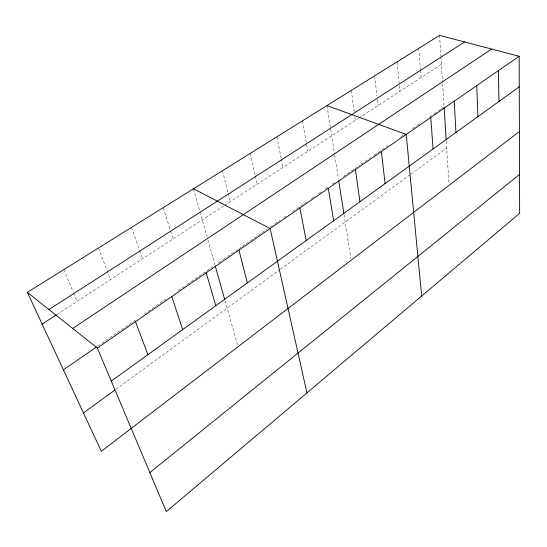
<?xml version="1.0" encoding="UTF-8"?>
<svg xmlns="http://www.w3.org/2000/svg" width="547" height="547" viewBox="0 0 547 547"><rect width="100%" height="100%" fill="white"/><g stroke="black" fill="none" stroke-linecap="round" stroke-linejoin="round"><path stroke-width="0.41" stroke-dasharray="2.73 2.05" d="M115.991 389.204L279.722 269.787M280.399 269.295L410.229 174.602M410.906 174.11L446.68 148.018M97.824 346.073L135.731 319.899M144.169 314.067L165.823 299.113M178.247 290.539L186.527 284.823M187.218 284.344L214.321 265.623M218.526 262.724L222.738 259.811M223.443 259.326L241.706 246.718M242.396 246.239L266.656 229.487M270.088 227.114L274.197 224.277M274.881 223.805L279.674 220.496M283.79 217.658L286.525 215.764M292.707 211.498L307.359 201.378M311.551 198.486L314.34 196.558M318.504 193.679L321.274 191.765M325.431 188.9L328.2 186.985M332.357 184.113L335.126 182.206M343.4 176.49L359.892 165.098M361.266 164.155L370.825 157.55M374.237 155.198L388.021 145.673M400.657 136.948L403.467 135.013M412.575 128.723L416.773 125.817M417.477 125.338L420.274 123.403M429.381 117.113L433.58 114.214M434.284 113.728L440.581 109.379M441.285 108.894L444.082 106.959L442.605 83.513M57.114 314.327L223.99 205.775M224.687 205.323L358.169 118.494M358.88 118.029L441.388 64.355M63.753 269.657L73.202 292.05M73.53 292.823L77.113 301.315M98.453 248.023L110.528 279.585M131.574 227.374L139.389 249.945M139.67 250.752L142.459 258.813M163.218 207.648L170.247 230.116M170.5 230.916L173.009 238.936M193.481 188.783L199.717 210.896M199.949 211.716L207.648 239.012M207.867 239.805L215.012 265.145M225.084 300.85L237.583 345.178M222.458 170.719L228.024 192.715M228.236 193.529L230.294 201.672M250.218 153.413L255.121 175.033M255.305 175.86L257.193 184.175M276.844 136.812L281.179 158.295M281.343 159.122L283.011 167.382M302.402 120.88L307.824 151.239M326.956 105.578L334.545 154.015M334.675 154.842L338.456 178.978M344.036 214.568L350.928 258.581M351.27 90.419L354.196 112.032M354.873 117.017L355.324 120.34M374.627 75.862L376.986 96.217M377.382 99.609L378.066 105.544M397.101 61.852L399.966 91.301M418.728 48.368L420.39 69.237M420.458 70.071L421.053 77.578M439.562 35.384L440.855 55.835M440.903 56.683L442.55 82.679M446.256 141.29L448.937 183.703"/><path stroke-width="0.82" d="M149.844 472.581L519.534 174.445M131.218 428.41L519.397 131.54M130.883 428.698L101.311 451.316L27.35 292.344L439.562 35.384L519.171 56.273L519.65 213.316L166.302 511.616L97.339 348.049L27.35 292.344M83.452 412.937L114.631 390.196M111.273 381.102L519.26 86.809M97.339 348.049L519.171 56.273M63.404 369.84L96.416 347.044M72.71 328.446L491.65 49.052M42.119 324.084L56.403 314.792M48.963 309.547L464.615 41.955M326.956 105.578L406.209 134.405L421.662 296.043M193.481 188.783L270.129 228.537L306.942 392.883M135.526 321.636L147.888 354.695M171.758 296.577L182.691 329.588M206.185 272.762L215.805 305.705M215.244 265.958L224.626 299.23M238.936 250.109L247.36 282.943M299.872 207.963L306.19 240.509M328.262 188.318L333.656 220.694M338.716 180.64L343.906 213.74M355.4 169.549L359.94 201.734M381.355 151.594L385.115 183.573M430.735 117.441L433.087 148.969M444.137 107.793L446.147 139.608M454.236 101.188L455.952 132.477M476.772 85.599L477.9 116.641M498.392 70.645L498.987 101.434"/></g></svg>
